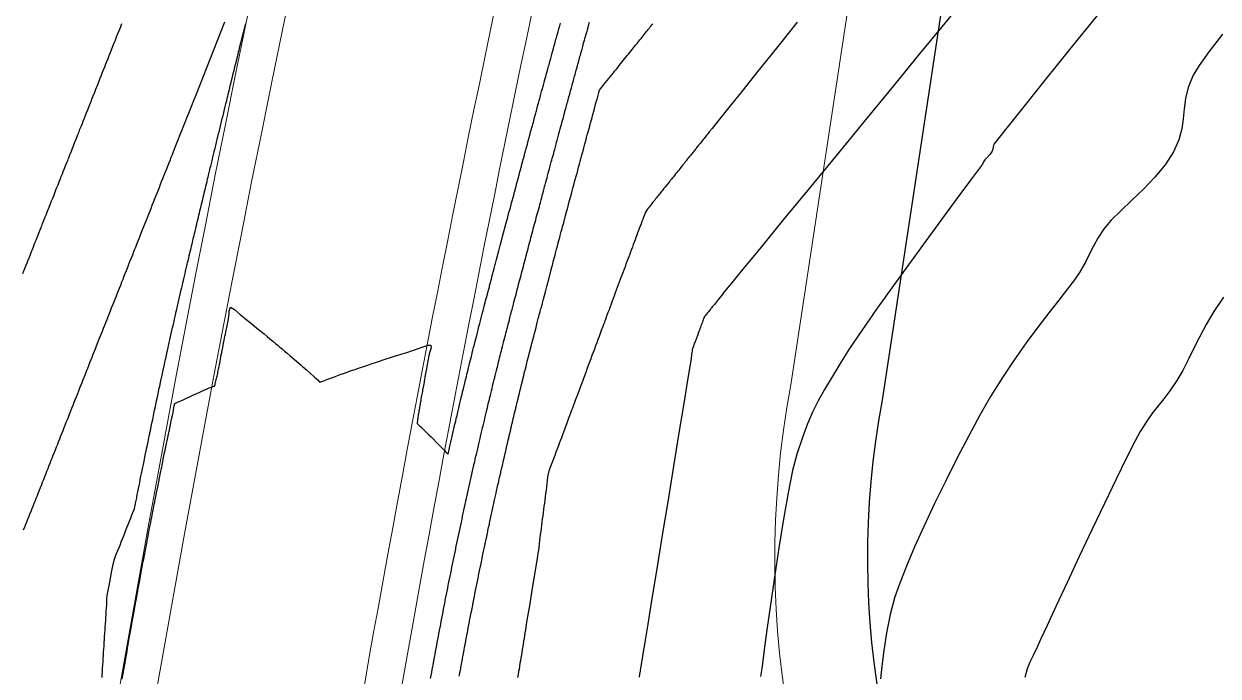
# Model space of a CAD drawing. Header units: millimetres. Extents: x 340454 to 342791, y 6993867 to 6995092.
# Drawn here: x 341823 to 341887.5, y 6994725.1 to 6994760.3 of the extents above; entities that cross this region are included whole.
import ezdxf

# ---------------------------------------------------------------- set-up
doc = ezdxf.new("R2010")
doc.units = ezdxf.units.MM
doc.header["$LTSCALE"] = 10
for name, color, linetype in [('T-HM-CURVA_INTERMEDIARIA', 45, 'Continuous'), ('T-HM-CURVA_MESTRA', 20, 'Continuous'), ('URB-Calçadas', 2, 'Continuous'), ('URB-Quadras', 3, 'Continuous')]:
    doc.layers.add(name, color=color, linetype=linetype)

msp = doc.modelspace()

# ---------------------------------------------------------------- linework, layer by layer
at = {"layer": 'T-HM-CURVA_INTERMEDIARIA', "color": 45, "linetype": 'Continuous', "lineweight": -3, "flags": 128}
for points, elevation in [([(341873.525, 6994761.315), (341872.556, 6994760.136), (341871.336, 6994758.652), (341869.938, 6994756.95), (341868.432, 6994755.118), (341866.891, 6994753.243), (341865.387, 6994751.412), (341863.99, 6994749.713), (341862.773, 6994748.232), (341861.808, 6994747.058), (341861.167, 6994746.277), (341860.92, 6994745.977), (341860.799, 6994745.826), (341860.678, 6994745.675), (341860.494, 6994745.446), (341860.264, 6994745.159), (341860.15, 6994745.017), (341860.116, 6994744.974), (341860.081, 6994744.931), (341860.048, 6994744.89), (341860.016, 6994744.849), (341859.983, 6994744.808), (341859.945, 6994744.762), (341859.909, 6994744.716), (341859.876, 6994744.675), (341859.839, 6994744.629), (341859.807, 6994744.589), (341859.772, 6994744.546), (341859.733, 6994744.496), (341859.709, 6994744.446), (341859.687, 6994744.386), (341859.664, 6994744.325), (341859.641, 6994744.262), (341859.617, 6994744.197), (341859.592, 6994744.131), (341859.566, 6994744.063), (341859.54, 6994743.992), (341859.513, 6994743.92), (341859.485, 6994743.845), (341859.456, 6994743.768), (341859.427, 6994743.688), (341859.396, 6994743.605), (341859.364, 6994743.519), (341859.33, 6994743.429), (341859.312, 6994743.379), (341859.295, 6994743.335), (341859.277, 6994743.287), (341859.259, 6994743.237), (341859.24, 6994743.186), (341859.22, 6994743.134), (341859.2, 6994743.08), (341859.18, 6994743.025), (341859.159, 6994742.968), (341859.137, 6994742.91), (341859.114, 6994742.85), (341859.091, 6994742.788), (341859.07, 6994742.727), (341859.059, 6994742.639), (341859.048, 6994742.552), (341859.037, 6994742.467), (341859.026, 6994742.383), (341859.015, 6994742.299), (341859.004, 6994742.217), (341858.955, 6994741.912), (341858.818, 6994741.074), (341858.611, 6994739.808), (341858.352, 6994738.221), (341858.058, 6994736.419), (341857.746, 6994734.508), (341857.433, 6994732.594), (341857.137, 6994730.783), (341856.876, 6994729.181), (341856.666, 6994727.896), (341856.525, 6994727.032), (341856.47, 6994726.695), (341856.443, 6994726.529), (341856.416, 6994726.363), (341856.389, 6994726.197), (341856.361, 6994726.032), (341856.334, 6994725.866), (341856.307, 6994725.7), (341856.28, 6994725.535), (341856.253, 6994725.369), (341856.226, 6994725.204), (341856.199, 6994725.039)], 699), ([(341822.913, 6994746.816), (341822.973, 6994746.967), (341823.02, 6994747.087), (341823.081, 6994747.239), (341823.141, 6994747.391), (341823.189, 6994747.512), (341823.249, 6994747.664), (341823.322, 6994747.849), (341823.383, 6994748.003), (341823.418, 6994748.091), (341823.452, 6994748.177), (341823.487, 6994748.263), (341823.53, 6994748.372), (341823.588, 6994748.518), (341823.631, 6994748.629), (341823.688, 6994748.772), (341823.758, 6994748.947), (341823.835, 6994749.142), (341823.9, 6994749.306), (341823.928, 6994749.378), (341823.954, 6994749.443), (341823.983, 6994749.515), (341824.048, 6994749.678), (341824.125, 6994749.874), (341824.186, 6994750.029), (341824.235, 6994750.152), (341824.296, 6994750.306), (341824.358, 6994750.461), (341824.407, 6994750.585), (341824.468, 6994750.74), (341824.53, 6994750.896), (341824.579, 6994751.02), (341824.641, 6994751.175), (341824.703, 6994751.331), (341824.752, 6994751.456), (341824.814, 6994751.612), (341824.876, 6994751.768), (341824.925, 6994751.893), (341824.988, 6994752.05), (341825.05, 6994752.207), (341825.099, 6994752.332), (341825.162, 6994752.489), (341825.241, 6994752.689), (341825.307, 6994752.856), (341825.336, 6994752.93), (341825.36, 6994752.99), (341825.389, 6994753.063), (341825.456, 6994753.231), (341825.535, 6994753.431), (341825.598, 6994753.59), (341825.648, 6994753.716), (341825.711, 6994753.874), (341825.774, 6994754.033), (341825.824, 6994754.159), (341825.887, 6994754.318), (341825.95, 6994754.477), (341826, 6994754.604), (341826.063, 6994754.763), (341826.127, 6994754.923), (341826.177, 6994755.05), (341826.24, 6994755.21), (341826.304, 6994755.37), (341826.354, 6994755.498), (341826.418, 6994755.658), (341826.499, 6994755.862), (341826.567, 6994756.033), (341826.596, 6994756.108), (341826.618, 6994756.164), (341826.648, 6994756.238), (341826.716, 6994756.41), (341826.797, 6994756.614), (341826.861, 6994756.775), (341826.912, 6994756.904), (341826.976, 6994757.066), (341827.04, 6994757.227), (341827.091, 6994757.356), (341827.155, 6994757.518), (341827.22, 6994757.681), (341827.271, 6994757.81), (341827.335, 6994757.973), (341827.4, 6994758.135), (341827.451, 6994758.265), (341827.516, 6994758.428), (341827.581, 6994758.591), (341827.632, 6994758.721), (341827.697, 6994758.885), (341827.78, 6994759.093), (341827.849, 6994759.268), (341827.879, 6994759.343), (341827.899, 6994759.395), (341827.929, 6994759.47), (341827.998, 6994759.645), (341828.081, 6994759.854), (341828.146, 6994760.018), (341828.198, 6994760.149), (341828.264, 6994760.314)], 706), ([(341827.19, 6994725.024), (341827.199, 6994725.171), (341827.211, 6994725.356), (341827.223, 6994725.54), (341827.232, 6994725.687), (341827.244, 6994725.871), (341827.256, 6994726.055), (341827.266, 6994726.201), (341827.277, 6994726.385), (341827.289, 6994726.569), (341827.299, 6994726.715), (341827.31, 6994726.898), (341827.322, 6994727.081), (341827.332, 6994727.227), (341827.343, 6994727.41), (341827.355, 6994727.593), (341827.365, 6994727.738), (341827.376, 6994727.921), (341827.388, 6994728.103), (341827.397, 6994728.248), (341827.409, 6994728.43), (341827.421, 6994728.612), (341827.43, 6994728.757), (341827.442, 6994728.939), (341827.45, 6994729.121), (341827.456, 6994729.265), (341827.475, 6994729.446), (341827.52, 6994729.714), (341827.605, 6994730.169), (341827.706, 6994730.685), (341827.799, 6994731.137), (341827.861, 6994731.401), (341827.919, 6994731.572), (341827.976, 6994731.705), (341828.047, 6994731.871), (341828.113, 6994732.038), (341828.166, 6994732.17), (341828.232, 6994732.337), (341828.298, 6994732.504), (341828.351, 6994732.637), (341828.417, 6994732.805), (341828.484, 6994732.973), (341828.537, 6994733.107), (341828.604, 6994733.275), (341828.673, 6994733.45), (341828.729, 6994733.591), (341828.791, 6994733.747), (341828.863, 6994733.929), (341828.924, 6994734.082), (341828.951, 6994734.15), (341828.965, 6994734.224), (341828.981, 6994734.306), (341829.018, 6994734.494), (341829.062, 6994734.718), (341829.097, 6994734.895), (341829.125, 6994735.035), (341829.16, 6994735.212), (341829.196, 6994735.388), (341829.224, 6994735.529), (341829.259, 6994735.706), (341829.295, 6994735.882), (341829.323, 6994736.023), (341829.359, 6994736.199), (341829.395, 6994736.376), (341829.423, 6994736.516), (341829.459, 6994736.693), (341829.505, 6994736.917), (341829.543, 6994737.105), (341829.56, 6994737.186), (341829.571, 6994737.241), (341829.595, 6994737.356), (341829.638, 6994737.565), (341829.661, 6994737.68), (341829.674, 6994737.743), (341829.698, 6994737.855), (341829.74, 6994738.059), (341829.764, 6994738.173), (341829.778, 6994738.244), (341829.802, 6994738.355), (341829.843, 6994738.554), (341829.867, 6994738.666), (341829.883, 6994738.745), (341829.927, 6994738.951), (341829.97, 6994739.159), (341829.989, 6994739.246), (341830.031, 6994739.448), (341830.075, 6994739.652), (341830.095, 6994739.746), (341830.137, 6994739.944), (341830.18, 6994740.144), (341830.191, 6994740.195), (341830.201, 6994740.246), (341830.243, 6994740.441), (341830.285, 6994740.637), (341830.297, 6994740.691), (341830.309, 6994740.746), (341830.35, 6994740.937), (341830.392, 6994741.129), (341830.404, 6994741.187), (341830.417, 6994741.246), (341830.458, 6994741.433), (341830.499, 6994741.621), (341830.512, 6994741.683), (341830.526, 6994741.745), (341830.566, 6994741.928), (341830.607, 6994742.113), (341830.621, 6994742.179), (341830.636, 6994742.245), (341830.675, 6994742.424), (341830.715, 6994742.605), (341830.731, 6994742.675), (341830.746, 6994742.744), (341830.785, 6994742.919), (341830.824, 6994743.097), (341830.841, 6994743.17), (341830.857, 6994743.243), (341830.895, 6994743.415), (341830.934, 6994743.589), (341830.951, 6994743.665), (341830.969, 6994743.742), (341831.006, 6994743.91), (341831.045, 6994744.08), (341831.063, 6994744.16), (341831.081, 6994744.24), (341831.11, 6994744.366), (341831.156, 6994744.571), (341831.201, 6994744.77), (341831.229, 6994744.893), (341831.249, 6994744.978), (341831.268, 6994745.063), (341831.304, 6994745.219), (341831.34, 6994745.377), (341831.36, 6994745.465), (341831.381, 6994745.554), (341831.416, 6994745.706), (341831.452, 6994745.861), (341831.473, 6994745.953), (341831.494, 6994746.045), (341831.529, 6994746.193), (341831.564, 6994746.345), (341831.586, 6994746.44), (341831.608, 6994746.535), (341831.642, 6994746.68), (341831.677, 6994746.828), (341831.7, 6994746.927), (341831.723, 6994747.026), (341831.756, 6994747.167), (341831.79, 6994747.312), (341831.814, 6994747.414), (341831.838, 6994747.516), (341831.871, 6994747.654), (341831.904, 6994747.795), (341831.933, 6994747.918), (341831.954, 6994748.007), (341831.968, 6994748.064), (341831.981, 6994748.117), (341832.002, 6994748.205), (341832.019, 6994748.28), (341832.04, 6994748.365), (341832.055, 6994748.431), (341832.071, 6994748.497), (341832.098, 6994748.611), (341832.134, 6994748.76), (341832.161, 6994748.874), (341832.188, 6994748.987), (341832.218, 6994749.113), (341832.249, 6994749.243), (341832.277, 6994749.36), (341832.305, 6994749.477), (341832.335, 6994749.599), (341832.365, 6994749.725), (341832.394, 6994749.846), (341832.423, 6994749.967), (341832.452, 6994750.087), (341832.48, 6994750.208), (341832.511, 6994750.334), (341832.54, 6994750.457), (341832.568, 6994750.573), (341832.596, 6994750.69), (341832.628, 6994750.82), (341832.658, 6994750.947), (341832.685, 6994751.059), (341832.712, 6994751.172), (341832.745, 6994751.306), (341832.776, 6994751.437), (341832.802, 6994751.545), (341832.828, 6994751.654), (341832.862, 6994751.792), (341832.894, 6994751.926), (341832.92, 6994752.031), (341832.945, 6994752.136), (341832.979, 6994752.278), (341833.013, 6994752.416), (341833.037, 6994752.517), (341833.061, 6994752.618), (341833.097, 6994752.763), (341833.131, 6994752.906), (341833.155, 6994753.002), (341833.178, 6994753.099), (341833.214, 6994753.249), (341833.25, 6994753.395), (341833.272, 6994753.488), (341833.295, 6994753.581), (341833.332, 6994753.734), (341833.369, 6994753.885), (341833.391, 6994753.974), (341833.412, 6994754.062), (341833.45, 6994754.22), (341833.488, 6994754.374), (341833.509, 6994754.459), (341833.529, 6994754.544), (341833.569, 6994754.705), (341833.607, 6994754.864), (341833.627, 6994754.944), (341833.647, 6994755.025), (341833.687, 6994755.19), (341833.727, 6994755.353), (341833.746, 6994755.429), (341833.764, 6994755.506), (341833.806, 6994755.675), (341833.847, 6994755.842), (341833.865, 6994755.915), (341833.882, 6994755.987), (341833.925, 6994756.16), (341833.967, 6994756.332), (341833.984, 6994756.4), (341834, 6994756.467), (341834.044, 6994756.645), (341834.087, 6994756.821), (341834.103, 6994756.884), (341834.118, 6994756.948), (341834.163, 6994757.13), (341834.207, 6994757.31), (341834.222, 6994757.369), (341834.237, 6994757.429), (341834.283, 6994757.615), (341834.328, 6994757.799), (341834.342, 6994757.854), (341834.355, 6994757.909), (341834.402, 6994758.099), (341834.449, 6994758.288), (341834.461, 6994758.339), (341834.474, 6994758.389), (341834.522, 6994758.584), (341834.57, 6994758.777), (341834.593, 6994758.869), (341834.642, 6994759.068), (341834.691, 6994759.266), (341834.712, 6994759.349), (341834.762, 6994759.553), (341834.812, 6994759.755), (341834.831, 6994759.829), (341834.883, 6994760.037), (341834.934, 6994760.243), (341834.95, 6994760.309)], 704), ([(341828.281, 6994724.93), (341828.317, 6994725.138), (341828.331, 6994725.22), (341828.366, 6994725.427), (341828.401, 6994725.634), (341828.416, 6994725.717), (341828.451, 6994725.921), (341828.487, 6994726.129), (341828.496, 6994726.183), (341828.505, 6994726.236), (341828.54, 6994726.433), (341828.573, 6994726.625), (341828.588, 6994726.711), (341828.624, 6994726.916), (341828.66, 6994727.121), (341828.675, 6994727.207), (341828.711, 6994727.412), (341828.747, 6994727.616), (341828.763, 6994727.703), (341828.799, 6994727.907), (341828.836, 6994728.112), (341828.851, 6994728.199), (341828.888, 6994728.403), (341828.925, 6994728.607), (341828.941, 6994728.694), (341828.977, 6994728.898), (341829.014, 6994729.102), (341829.03, 6994729.19), (341829.067, 6994729.393), (341829.105, 6994729.597), (341829.121, 6994729.685), (341829.146, 6994729.824), (341829.196, 6994730.092), (341829.246, 6994730.362), (341829.272, 6994730.503), (341829.287, 6994730.587), (341829.326, 6994730.794), (341829.365, 6994731), (341829.38, 6994731.081), (341829.419, 6994731.29), (341829.458, 6994731.499), (341829.473, 6994731.576), (341829.494, 6994731.687), (341829.532, 6994731.886), (341829.553, 6994731.997), (341829.567, 6994732.07), (341829.588, 6994732.182), (341829.627, 6994732.384), (341829.648, 6994732.495), (341829.661, 6994732.565), (341829.683, 6994732.677), (341829.722, 6994732.881), (341829.744, 6994732.993), (341829.757, 6994733.059), (341829.779, 6994733.172), (341829.819, 6994733.378), (341829.841, 6994733.492), (341829.853, 6994733.553), (341829.875, 6994733.667), (341829.916, 6994733.876), (341829.938, 6994733.99), (341829.949, 6994734.046), (341829.972, 6994734.162), (341830.014, 6994734.373), (341830.036, 6994734.488), (341830.047, 6994734.54), (341830.061, 6994734.613), (341830.095, 6994734.783), (341830.135, 6994734.986), (341830.168, 6994735.154), (341830.198, 6994735.3), (341830.235, 6994735.484), (341830.27, 6994735.662), (341830.299, 6994735.803), (341830.335, 6994735.982), (341830.371, 6994736.16), (341830.4, 6994736.301), (341830.436, 6994736.48), (341830.472, 6994736.658), (341830.501, 6994736.799), (341830.538, 6994736.977), (341830.574, 6994737.156), (341830.603, 6994737.297), (341830.64, 6994737.475), (341830.677, 6994737.653), (341830.706, 6994737.795), (341830.743, 6994737.973), (341830.78, 6994738.151), (341830.81, 6994738.293), (341830.847, 6994738.471), (341830.884, 6994738.649), (341830.914, 6994738.79), (341830.952, 6994738.969), (341830.993, 6994739.163), (341831.026, 6994739.32), (341831.057, 6994739.466), (341831.093, 6994739.675), (341831.129, 6994739.801), (341831.229, 6994739.859), (341831.312, 6994739.89), (341831.379, 6994739.922), (341831.445, 6994739.952), (341831.531, 6994739.992), (341831.684, 6994740.063), (341831.956, 6994740.189), (341832.17, 6994740.287), (341832.317, 6994740.352), (341832.465, 6994740.417), (341832.654, 6994740.501), (341832.876, 6994740.598), (341832.986, 6994740.647), (341833.052, 6994740.675), (341833.135, 6994740.71), (341833.215, 6994740.744), (341833.267, 6994740.741), (341833.298, 6994740.826), (341833.31, 6994740.876), (341833.327, 6994740.941), (341833.342, 6994741.006), (341833.361, 6994741.088), (341833.379, 6994741.167), (341833.392, 6994741.229), (341833.404, 6994741.283), (341833.42, 6994741.36), (341833.437, 6994741.438), (341833.45, 6994741.5), (341833.466, 6994741.579), (341833.477, 6994741.634), (341833.488, 6994741.686), (341833.498, 6994741.736), (341833.513, 6994741.815), (341833.53, 6994741.898), (341833.547, 6994741.986), (341833.564, 6994742.072), (341833.589, 6994742.201), (341833.634, 6994742.433), (341833.659, 6994742.565), (341833.67, 6994742.617), (341833.68, 6994742.669), (341833.711, 6994742.828), (341833.756, 6994743.058), (341833.787, 6994743.217), (341833.811, 6994743.34), (341833.831, 6994743.446), (341833.852, 6994743.551), (341833.873, 6994743.657), (341833.894, 6994743.764), (341833.924, 6994743.917), (341833.949, 6994744.044), (341833.963, 6994744.115), (341833.977, 6994744.186), (341834.013, 6994744.369), (341834.046, 6994744.537), (341834.06, 6994744.607), (341834.066, 6994744.798), (341834.139, 6994745.008), (341834.352, 6994744.885), (341834.66, 6994744.618), (341834.831, 6994744.46), (341834.892, 6994744.413), (341834.952, 6994744.365), (341835.027, 6994744.305), (341835.119, 6994744.231), (341835.279, 6994744.102), (341835.554, 6994743.88), (341835.779, 6994743.698), (341835.941, 6994743.565), (341836.103, 6994743.431), (341836.258, 6994743.304), (341836.423, 6994743.167), (341836.581, 6994743.036), (341836.701, 6994742.936), (341836.795, 6994742.856), (341836.914, 6994742.755), (341837.052, 6994742.639), (341837.19, 6994742.524), (341837.359, 6994742.38), (341837.591, 6994742.182), (341837.823, 6994741.981), (341837.953, 6994741.868), (341838.042, 6994741.791), (341838.113, 6994741.729), (341838.17, 6994741.679), (341838.227, 6994741.628), (341838.39, 6994741.484), (341838.675, 6994741.232), (341838.843, 6994741.083), (341838.91, 6994741.015), (341838.974, 6994740.965), (341839.054, 6994740.99), (341839.117, 6994741.02), (341839.168, 6994741.039), (341839.333, 6994741.1), (341839.693, 6994741.234), (341840.052, 6994741.365), (341840.333, 6994741.466), (341840.565, 6994741.547), (341840.718, 6994741.601), (341840.855, 6994741.649), (341840.991, 6994741.697), (341841.159, 6994741.754), (341841.377, 6994741.827), (341841.545, 6994741.885), (341841.728, 6994741.948), (341841.954, 6994742.023), (341842.181, 6994742.098), (341842.368, 6994742.158), (341842.542, 6994742.214), (341842.764, 6994742.287), (341842.942, 6994742.345), (341843.088, 6994742.391), (341843.234, 6994742.436), (341843.402, 6994742.489), (341843.652, 6994742.567), (341843.954, 6994742.66), (341844.233, 6994742.758), (341844.539, 6994742.873), (341844.801, 6994742.955), (341844.946, 6994742.957), (341844.961, 6994742.806), (341844.902, 6994742.599), (341844.861, 6994742.488), (341844.852, 6994742.439), (341844.843, 6994742.39), (341844.81, 6994742.209), (341844.772, 6994741.999), (341844.754, 6994741.9), (341844.736, 6994741.8), (341844.714, 6994741.678), (341844.683, 6994741.509), (341844.652, 6994741.338), (341844.63, 6994741.215), (341844.611, 6994741.108), (341844.595, 6994741.019), (341844.582, 6994740.948), (341844.569, 6994740.877), (341844.536, 6994740.696), (341844.506, 6994740.529), (341844.493, 6994740.454), (341844.455, 6994740.247), (341844.418, 6994740.04), (341844.403, 6994739.955), (341844.391, 6994739.889), (341844.378, 6994739.818), (341844.368, 6994739.762), (341844.358, 6994739.706), (341844.345, 6994739.624), (341844.332, 6994739.549), (341844.318, 6994739.471), (341844.308, 6994739.408), (341844.298, 6994739.344), (341844.283, 6994739.254), (341844.275, 6994739.2), (341844.265, 6994739.139), (341844.254, 6994739.066), (341844.245, 6994739.002), (341844.237, 6994738.945), (341844.227, 6994738.864), (341844.219, 6994738.793), (341844.214, 6994738.722), (341844.253, 6994738.69), (341844.325, 6994738.625), (341844.446, 6994738.516), (341844.558, 6994738.406), (341844.716, 6994738.249), (341844.85, 6994738.117), (341844.965, 6994738.005), (341845.078, 6994737.892), (341845.243, 6994737.725), (341845.453, 6994737.512), (341845.57, 6994737.393), (341845.629, 6994737.333), (341845.687, 6994737.274), (341845.786, 6994737.162), (341845.878, 6994737.073), (341845.9, 6994737.141), (341845.915, 6994737.232), (341845.936, 6994737.325), (341845.977, 6994737.503), (341846.026, 6994737.716), (341846.066, 6994737.89), (341846.098, 6994738.027), (341846.139, 6994738.201), (341846.179, 6994738.374), (341846.211, 6994738.512), (341846.252, 6994738.685), (341846.293, 6994738.858), (341846.325, 6994738.996), (341846.366, 6994739.169), (341846.407, 6994739.343), (341846.44, 6994739.48), (341846.481, 6994739.653), (341846.523, 6994739.828), (341846.557, 6994739.968), (341846.598, 6994740.137), (341846.638, 6994740.303), (341846.67, 6994740.434), (341846.71, 6994740.6), (341846.751, 6994740.769), (341846.785, 6994740.907), (341846.827, 6994741.08), (341846.869, 6994741.252), (341846.903, 6994741.388), (341846.945, 6994741.56), (341846.988, 6994741.732), (341847.022, 6994741.868), (341847.064, 6994742.04), (341847.107, 6994742.211), (341847.141, 6994742.348), (341847.184, 6994742.519), (341847.227, 6994742.691), (341847.262, 6994742.827), (341847.305, 6994742.998), (341847.349, 6994743.17), (341847.383, 6994743.306), (341847.427, 6994743.477), (341847.471, 6994743.648), (341847.506, 6994743.784), (341847.55, 6994743.956), (341847.594, 6994744.127), (341847.629, 6994744.263), (341847.673, 6994744.434), (341847.73, 6994744.652), (341847.777, 6994744.834), (341847.798, 6994744.912), (341847.811, 6994744.963), (341847.83, 6994745.036), (341847.856, 6994745.136), (341847.886, 6994745.25), (341847.929, 6994745.412), (341847.972, 6994745.576), (341848.023, 6994745.771), (341848.049, 6994745.868), (341848.064, 6994745.926), (341848.093, 6994746.036), (341848.145, 6994746.235), (341848.174, 6994746.345), (341848.191, 6994746.407), (341848.219, 6994746.516), (341848.272, 6994746.714), (341848.3, 6994746.823), (341848.318, 6994746.889), (341848.372, 6994747.094), (341848.427, 6994747.301), (341848.445, 6994747.37), (341848.499, 6994747.574), (341848.553, 6994747.778), (341848.572, 6994747.851), (341848.626, 6994748.053), (341848.68, 6994748.256), (341848.7, 6994748.332), (341848.753, 6994748.533), (341848.806, 6994748.733), (341848.828, 6994748.813), (341848.88, 6994749.012), (341848.933, 6994749.211), (341848.956, 6994749.294), (341849.008, 6994749.491), (341849.061, 6994749.688), (341849.084, 6994749.775), (341849.136, 6994749.97), (341849.188, 6994750.166), (341849.212, 6994750.256), (341849.264, 6994750.449), (341849.316, 6994750.643), (341849.341, 6994750.737), (341849.392, 6994750.928), (341849.443, 6994751.12), (341849.456, 6994751.169), (341849.469, 6994751.218), (341849.52, 6994751.407), (341849.571, 6994751.597), (341849.585, 6994751.648), (341849.598, 6994751.698), (341849.649, 6994751.886), (341849.7, 6994752.075), (341849.714, 6994752.127), (341849.728, 6994752.179), (341849.778, 6994752.365), (341849.828, 6994752.552), (341849.842, 6994752.606), (341849.857, 6994752.659), (341849.907, 6994752.844), (341849.957, 6994753.029), (341849.971, 6994753.084), (341849.986, 6994753.14), (341850.036, 6994753.323), (341850.085, 6994753.506), (341850.101, 6994753.563), (341850.116, 6994753.62), (341850.165, 6994753.801), (341850.214, 6994753.983), (341850.23, 6994754.042), (341850.246, 6994754.1), (341850.295, 6994754.28), (341850.343, 6994754.46), (341850.36, 6994754.52), (341850.376, 6994754.581), (341850.424, 6994754.758), (341850.473, 6994754.937), (341850.49, 6994754.999), (341850.507, 6994755.061), (341850.554, 6994755.237), (341850.602, 6994755.414), (341850.62, 6994755.477), (341850.637, 6994755.541), (341850.655, 6994755.605), (341850.672, 6994755.67), (341850.72, 6994755.845), (341850.768, 6994756.021), (341850.786, 6994756.088), (341850.804, 6994756.155), (341850.851, 6994756.327), (341850.899, 6994756.501), (341850.918, 6994756.57), (341850.936, 6994756.639), (341850.983, 6994756.809), (341851.03, 6994756.981), (341851.049, 6994757.052), (341851.069, 6994757.124), (341851.115, 6994757.292), (341851.161, 6994757.461), (341851.181, 6994757.535), (341851.202, 6994757.609), (341851.247, 6994757.774), (341851.293, 6994757.941), (341851.314, 6994758.017), (341851.334, 6994758.093), (341851.379, 6994758.256), (341851.424, 6994758.42), (341851.446, 6994758.499), (341851.468, 6994758.578), (341851.512, 6994758.738), (341851.556, 6994758.9), (341851.579, 6994758.981), (341851.601, 6994759.062), (341851.644, 6994759.22), (341851.688, 6994759.379), (341851.711, 6994759.463), (341851.734, 6994759.547), (341851.777, 6994759.702), (341851.821, 6994759.859), (341851.844, 6994759.945), (341851.868, 6994760.032), (341851.91, 6994760.184), (341851.953, 6994760.338)], 703), ([(341844.939, 6994724.962), (341844.968, 6994725.126), (341844.983, 6994725.206), (341844.997, 6994725.286), (341845.027, 6994725.45), (341845.057, 6994725.615), (341845.071, 6994725.694), (341845.086, 6994725.774), (341845.116, 6994725.938), (341845.146, 6994726.103), (341845.161, 6994726.183), (341845.176, 6994726.262), (341845.206, 6994726.426), (341845.237, 6994726.59), (341845.252, 6994726.67), (341845.267, 6994726.751), (341845.297, 6994726.914), (341845.328, 6994727.078), (341845.343, 6994727.158), (341845.358, 6994727.238), (341845.389, 6994727.402), (341845.42, 6994727.565), (341845.436, 6994727.646), (341845.451, 6994727.726), (341845.482, 6994727.889), (341845.514, 6994728.052), (341845.529, 6994728.133), (341845.545, 6994728.214), (341845.576, 6994728.376), (341845.608, 6994728.539), (341845.623, 6994728.62), (341845.639, 6994728.701), (341845.671, 6994728.863), (341845.703, 6994729.026), (341845.719, 6994729.107), (341845.734, 6994729.188), (341845.767, 6994729.35), (341845.799, 6994729.513), (341845.815, 6994729.594), (341845.831, 6994729.675), (341845.863, 6994729.837), (341845.896, 6994729.999), (341845.912, 6994730.081), (341845.928, 6994730.162), (341845.961, 6994730.324), (341845.994, 6994730.485), (341846.01, 6994730.567), (341846.027, 6994730.649), (341846.059, 6994730.81), (341846.092, 6994730.971), (341846.109, 6994731.053), (341846.126, 6994731.135), (341846.159, 6994731.296), (341846.192, 6994731.457), (341846.209, 6994731.539), (341846.226, 6994731.621), (341846.259, 6994731.782), (341846.293, 6994731.943), (341846.31, 6994732.025), (341846.327, 6994732.108), (341846.361, 6994732.268), (341846.394, 6994732.428), (341846.412, 6994732.511), (341846.429, 6994732.594), (341846.463, 6994732.753), (341846.497, 6994732.913), (341846.514, 6994732.996), (341846.532, 6994733.079), (341846.566, 6994733.239), (341846.6, 6994733.398), (341846.618, 6994733.481), (341846.636, 6994733.565), (341846.67, 6994733.724), (341846.705, 6994733.883), (341846.723, 6994733.966), (341846.741, 6994734.05), (341846.775, 6994734.209), (341846.81, 6994734.367), (341846.828, 6994734.451), (341846.847, 6994734.535), (341846.881, 6994734.693), (341846.916, 6994734.851), (341846.935, 6994734.936), (341846.953, 6994735.02), (341846.972, 6994735.105), (341846.991, 6994735.19), (341847.026, 6994735.347), (341847.061, 6994735.505), (341847.08, 6994735.591), (341847.099, 6994735.677), (341847.134, 6994735.833), (341847.169, 6994735.99), (341847.189, 6994736.077), (341847.209, 6994736.165), (341847.244, 6994736.319), (341847.279, 6994736.474), (341847.299, 6994736.563), (341847.32, 6994736.652), (341847.354, 6994736.805), (341847.389, 6994736.959), (341847.41, 6994737.049), (341847.431, 6994737.139), (341847.466, 6994737.29), (341847.501, 6994737.443), (341847.522, 6994737.534), (341847.543, 6994737.626), (341847.578, 6994737.776), (341847.613, 6994737.927), (341847.635, 6994738.019), (341847.657, 6994738.112), (341847.691, 6994738.261), (341847.727, 6994738.41), (341847.749, 6994738.505), (341847.771, 6994738.599), (341847.806, 6994738.746), (341847.841, 6994738.894), (341847.864, 6994738.99), (341847.886, 6994739.085), (341847.921, 6994739.231), (341847.956, 6994739.377), (341847.979, 6994739.474), (341848.003, 6994739.571), (341848.032, 6994739.693), (341848.072, 6994739.86), (341848.112, 6994740.024), (341848.141, 6994740.145), (341848.165, 6994740.244), (341848.189, 6994740.343), (341848.223, 6994740.483), (341848.258, 6994740.625), (341848.282, 6994740.725), (341848.307, 6994740.826), (341848.341, 6994740.965), (341848.376, 6994741.105), (341848.401, 6994741.206), (341848.426, 6994741.308), (341848.46, 6994741.445), (341848.494, 6994741.584), (341848.52, 6994741.687), (341848.546, 6994741.791), (341848.579, 6994741.926), (341848.614, 6994742.063), (341848.64, 6994742.168), (341848.666, 6994742.273), (341848.7, 6994742.407), (341848.734, 6994742.542), (341848.761, 6994742.648), (341848.788, 6994742.755), (341848.822, 6994742.887), (341848.856, 6994743.02), (341848.883, 6994743.128), (341848.911, 6994743.236), (341848.944, 6994743.367), (341848.978, 6994743.499), (341849.006, 6994743.608), (341849.034, 6994743.718), (341849.067, 6994743.847), (341849.101, 6994743.977), (341849.13, 6994744.088), (341849.159, 6994744.199), (341849.192, 6994744.326), (341849.225, 6994744.455), (341849.26, 6994744.588), (341849.284, 6994744.68), (341849.298, 6994744.733), (341849.311, 6994744.783), (341849.335, 6994744.875), (341849.353, 6994744.944), (341849.374, 6994745.025), (341849.392, 6994745.093), (341849.41, 6994745.161), (341849.438, 6994745.268), (341849.476, 6994745.41), (341849.506, 6994745.526), (341849.537, 6994745.642), (341849.569, 6994745.764), (341849.602, 6994745.888), (341849.633, 6994746.005), (341849.663, 6994746.123), (341849.695, 6994746.243), (341849.727, 6994746.365), (341849.759, 6994746.484), (341849.79, 6994746.604), (341849.822, 6994746.723), (341849.854, 6994746.843), (341849.886, 6994746.964), (341849.917, 6994747.084), (341849.949, 6994747.202), (341849.98, 6994747.32), (341850.013, 6994747.443), (341850.045, 6994747.565), (341850.076, 6994747.681), (341850.107, 6994747.798), (341850.14, 6994747.922), (341850.172, 6994748.045), (341850.203, 6994748.16), (341850.233, 6994748.275), (341850.267, 6994748.401), (341850.3, 6994748.526), (341850.33, 6994748.639), (341850.36, 6994748.753), (341850.394, 6994748.88), (341850.428, 6994749.006), (341850.457, 6994749.118), (341850.487, 6994749.23), (341850.522, 6994749.359), (341850.556, 6994749.486), (341850.585, 6994749.597), (341850.615, 6994749.707), (341850.649, 6994749.838), (341850.684, 6994749.967), (341850.713, 6994750.076), (341850.742, 6994750.185), (341850.777, 6994750.316), (341850.812, 6994750.447), (341850.841, 6994750.554), (341850.87, 6994750.662), (341850.906, 6994750.795), (341850.941, 6994750.927), (341850.969, 6994751.033), (341850.998, 6994751.139), (341851.034, 6994751.274), (341851.07, 6994751.407), (341851.098, 6994751.512), (341851.126, 6994751.616), (341851.163, 6994751.752), (341851.199, 6994751.887), (341851.227, 6994751.99), (341851.254, 6994752.093), (341851.291, 6994752.231), (341851.328, 6994752.367), (341851.355, 6994752.469), (341851.383, 6994752.57), (341851.42, 6994752.709), (341851.458, 6994752.847), (341851.485, 6994752.947), (341851.512, 6994753.047), (341851.55, 6994753.187), (341851.587, 6994753.326), (341851.614, 6994753.425), (341851.641, 6994753.524), (341851.679, 6994753.666), (341851.717, 6994753.806), (341851.743, 6994753.904), (341851.77, 6994754.001), (341851.808, 6994754.144), (341851.847, 6994754.286), (341851.873, 6994754.382), (341851.899, 6994754.478), (341851.938, 6994754.622), (341851.977, 6994754.765), (341852.003, 6994754.86), (341852.029, 6994754.955), (341852.061, 6994755.075), (341852.108, 6994755.245), (341852.155, 6994755.418), (341852.188, 6994755.539), (341852.213, 6994755.632), (341852.238, 6994755.724), (341852.279, 6994755.876), (341852.32, 6994756.025), (341852.344, 6994756.114), (341852.369, 6994756.204), (341852.411, 6994756.358), (341852.453, 6994756.51), (341852.476, 6994756.596), (341852.5, 6994756.683), (341852.543, 6994756.84), (341852.585, 6994756.995), (341852.608, 6994757.079), (341852.631, 6994757.162), (341852.675, 6994757.322), (341852.718, 6994757.48), (341852.74, 6994757.561), (341852.762, 6994757.641), (341852.807, 6994757.804), (341852.851, 6994757.965), (341852.873, 6994758.043), (341852.894, 6994758.12), (341852.94, 6994758.286), (341852.985, 6994758.45), (341853.005, 6994758.525), (341853.026, 6994758.599), (341853.072, 6994758.768), (341853.118, 6994758.936), (341853.138, 6994759.007), (341853.158, 6994759.078), (341853.205, 6994759.251), (341853.252, 6994759.421), (341853.271, 6994759.489), (341853.29, 6994759.557), (341853.338, 6994759.733), (341853.386, 6994759.906), (341853.404, 6994759.971), (341853.422, 6994760.036), (341853.472, 6994760.215), (341853.521, 6994760.391)], 702), ([(341846.487, 6994725.094), (341846.499, 6994725.16), (341846.531, 6994725.337), (341846.563, 6994725.515), (341846.576, 6994725.581), (341846.588, 6994725.648), (341846.62, 6994725.825), (341846.653, 6994726.003), (341846.665, 6994726.069), (341846.678, 6994726.135), (341846.711, 6994726.313), (341846.744, 6994726.49), (341846.756, 6994726.557), (341846.769, 6994726.623), (341846.802, 6994726.8), (341846.835, 6994726.978), (341846.848, 6994727.044), (341846.861, 6994727.11), (341846.894, 6994727.287), (341846.928, 6994727.465), (341846.941, 6994727.531), (341846.953, 6994727.597), (341846.987, 6994727.774), (341847.021, 6994727.952), (341847.034, 6994728.018), (341847.047, 6994728.084), (341847.081, 6994728.261), (341847.116, 6994728.438), (341847.129, 6994728.505), (341847.142, 6994728.571), (341847.177, 6994728.748), (341847.211, 6994728.925), (341847.224, 6994728.991), (341847.238, 6994729.058), (341847.272, 6994729.235), (341847.308, 6994729.411), (341847.321, 6994729.478), (341847.334, 6994729.545), (341847.369, 6994729.721), (341847.405, 6994729.898), (341847.418, 6994729.964), (341847.432, 6994730.031), (341847.467, 6994730.207), (341847.503, 6994730.384), (341847.517, 6994730.451), (341847.53, 6994730.518), (341847.566, 6994730.694), (341847.602, 6994730.869), (341847.616, 6994730.937), (341847.63, 6994731.004), (341847.666, 6994731.18), (341847.702, 6994731.355), (341847.716, 6994731.423), (341847.73, 6994731.49), (341847.767, 6994731.665), (341847.803, 6994731.841), (341847.817, 6994731.909), (341847.832, 6994731.976), (341847.868, 6994732.151), (341847.905, 6994732.326), (341847.919, 6994732.394), (341847.934, 6994732.462), (341847.971, 6994732.637), (341848.008, 6994732.811), (341848.022, 6994732.879), (341848.037, 6994732.948), (341848.074, 6994733.122), (341848.112, 6994733.296), (341848.126, 6994733.365), (341848.141, 6994733.433), (341848.179, 6994733.607), (341848.216, 6994733.781), (341848.231, 6994733.85), (341848.246, 6994733.918), (341848.284, 6994734.092), (341848.322, 6994734.265), (341848.337, 6994734.334), (341848.352, 6994734.403), (341848.38, 6994734.529), (341848.429, 6994734.75), (341848.478, 6994734.972), (341848.506, 6994735.097), (341848.521, 6994735.166), (341848.536, 6994735.234), (341848.576, 6994735.41), (341848.615, 6994735.585), (341848.63, 6994735.651), (341848.645, 6994735.718), (341848.685, 6994735.895), (341848.725, 6994736.072), (341848.739, 6994736.137), (341848.754, 6994736.202), (341848.795, 6994736.381), (341848.835, 6994736.558), (341848.85, 6994736.622), (341848.864, 6994736.686), (341848.906, 6994736.866), (341848.947, 6994737.045), (341848.961, 6994737.107), (341848.976, 6994737.169), (341849.018, 6994737.351), (341849.06, 6994737.532), (341849.074, 6994737.592), (341849.088, 6994737.652), (341849.131, 6994737.835), (341849.174, 6994738.018), (341849.187, 6994738.077), (341849.201, 6994738.135), (341849.245, 6994738.32), (341849.288, 6994738.504), (341849.302, 6994738.561), (341849.315, 6994738.618), (341849.36, 6994738.804), (341849.404, 6994738.99), (341849.417, 6994739.045), (341849.43, 6994739.101), (341849.475, 6994739.288), (341849.52, 6994739.475), (341849.533, 6994739.53), (341849.546, 6994739.584), (341849.559, 6994739.637), (341849.572, 6994739.691), (341849.618, 6994739.879), (341849.663, 6994740.066), (341849.676, 6994740.118), (341849.688, 6994740.17), (341849.735, 6994740.359), (341849.781, 6994740.548), (341849.793, 6994740.598), (341849.806, 6994740.649), (341849.853, 6994740.84), (341849.9, 6994741.03), (341849.912, 6994741.079), (341849.924, 6994741.128), (341849.972, 6994741.32), (341850.019, 6994741.512), (341850.043, 6994741.606), (341850.092, 6994741.8), (341850.14, 6994741.993), (341850.163, 6994742.085), (341850.212, 6994742.28), (341850.262, 6994742.474), (341850.284, 6994742.563), (341850.334, 6994742.76), (341850.384, 6994742.955), (341850.406, 6994743.041), (341850.457, 6994743.239), (341850.508, 6994743.436), (341850.529, 6994743.52), (341850.581, 6994743.719), (341850.632, 6994743.917), (341850.653, 6994743.997), (341850.701, 6994744.181), (341850.757, 6994744.398), (341850.783, 6994744.495), (341850.808, 6994744.592), (341850.85, 6994744.751), (341850.883, 6994744.878), (341850.903, 6994744.953), (341850.956, 6994745.156), (341851.01, 6994745.358), (341851.029, 6994745.43), (341851.083, 6994745.634), (341851.136, 6994745.838), (341851.155, 6994745.908), (341851.209, 6994746.113), (341851.263, 6994746.318), (341851.281, 6994746.385), (341851.335, 6994746.592), (341851.39, 6994746.798), (341851.407, 6994746.863), (341851.436, 6994746.972), (341851.488, 6994747.169), (341851.517, 6994747.278), (341851.533, 6994747.34), (341851.563, 6994747.45), (341851.615, 6994747.649), (341851.644, 6994747.758), (341851.66, 6994747.817), (341851.689, 6994747.928), (341851.743, 6994748.128), (341851.772, 6994748.238), (341851.787, 6994748.295), (341851.817, 6994748.405), (341851.87, 6994748.607), (341851.9, 6994748.718), (341851.914, 6994748.772), (341851.944, 6994748.883), (341851.998, 6994749.086), (341852.028, 6994749.198), (341852.041, 6994749.249), (341852.071, 6994749.361), (341852.126, 6994749.566), (341852.156, 6994749.677), (341852.169, 6994749.726), (341852.188, 6994749.797), (341852.232, 6994749.961), (341852.284, 6994750.157), (341852.327, 6994750.319), (341852.365, 6994750.46), (341852.413, 6994750.636), (341852.459, 6994750.808), (341852.495, 6994750.944), (341852.541, 6994751.116), (341852.587, 6994751.287), (341852.624, 6994751.423), (341852.67, 6994751.595), (341852.716, 6994751.767), (341852.753, 6994751.903), (341852.799, 6994752.074), (341852.846, 6994752.246), (341852.882, 6994752.382), (341852.929, 6994752.554), (341852.975, 6994752.725), (341853.012, 6994752.861), (341853.058, 6994753.033), (341853.104, 6994753.204), (341853.141, 6994753.34), (341853.188, 6994753.512), (341853.234, 6994753.683), (341853.271, 6994753.819), (341853.318, 6994753.991), (341853.364, 6994754.162), (341853.401, 6994754.298), (341853.448, 6994754.47), (341853.495, 6994754.643), (341853.532, 6994754.781), (341853.578, 6994754.949), (341853.623, 6994755.113), (341853.658, 6994755.244), (341853.703, 6994755.409), (341853.749, 6994755.578), (341853.788, 6994755.718), (341853.836, 6994755.894), (341853.888, 6994756.083), (341853.929, 6994756.237), (341853.969, 6994756.38), (341854.027, 6994756.598), (341854.06, 6994756.713), (341854.119, 6994756.787), (341854.189, 6994756.873), (341854.302, 6994757.015), (341854.392, 6994757.128), (341854.479, 6994757.236), (341854.566, 6994757.344), (341854.649, 6994757.448), (341854.733, 6994757.552), (341854.814, 6994757.653), (341854.894, 6994757.754), (341854.972, 6994757.851), (341855.05, 6994757.948), (341855.126, 6994758.042), (341855.201, 6994758.136), (341855.274, 6994758.227), (341855.347, 6994758.318), (341855.418, 6994758.406), (341855.488, 6994758.494), (341855.556, 6994758.579), (341855.625, 6994758.664), (341855.691, 6994758.747), (341855.757, 6994758.829), (341855.821, 6994758.91), (341855.885, 6994758.989), (341855.948, 6994759.067), (341856.01, 6994759.145), (341856.071, 6994759.22), (341856.131, 6994759.296), (341856.19, 6994759.369), (341856.248, 6994759.442), (341856.306, 6994759.513), (341856.362, 6994759.584), (341856.418, 6994759.654), (341856.473, 6994759.723), (341856.528, 6994759.79), (341856.581, 6994759.857), (341856.634, 6994759.923), (341856.686, 6994759.988), (341856.738, 6994760.052), (341856.788, 6994760.116), (341856.838, 6994760.178), (341856.888, 6994760.24), (341856.937, 6994760.301)], 701), ([(341880.936, 6994760.754), (341879.452, 6994758.907), (341878.124, 6994757.256), (341877.004, 6994755.86), (341876.138, 6994754.78), (341875.576, 6994754.075), (341875.366, 6994753.804), (341875.32, 6994753.657), (341875.307, 6994753.528), (341875.257, 6994753.383), (341875.133, 6994753.219), (341874.983, 6994753.071), (341874.878, 6994752.963), (341874.808, 6994752.844), (341874.742, 6994752.722), (341874.58, 6994752.502), (341874.158, 6994751.933), (341873.527, 6994751.081), (341872.738, 6994750.012), (341871.843, 6994748.794), (341870.893, 6994747.493), (341869.938, 6994746.174), (341869.032, 6994744.905), (341868.223, 6994743.753), (341867.565, 6994742.783), (341867.108, 6994742.062), (341866.622, 6994741.244), (341866.218, 6994740.558), (341865.875, 6994739.945), (341865.574, 6994739.347), (341865.295, 6994738.708), (341865.017, 6994737.97), (341864.721, 6994737.074), (341864.492, 6994736.188), (341864.246, 6994734.986), (341863.994, 6994733.563), (341863.744, 6994732.017), (341863.507, 6994730.442), (341863.291, 6994728.935), (341863.106, 6994727.591), (341862.962, 6994726.507), (341862.867, 6994725.78), (341862.831, 6994725.503), (341862.814, 6994725.397), (341862.796, 6994725.291), (341862.779, 6994725.184), (341862.762, 6994725.078)], 698), ([(341887.708, 6994759.732), (341886.982, 6994758.789), (341886.445, 6994758.045), (341886.131, 6994757.533), (341885.856, 6994756.864), (341885.709, 6994756.266), (341885.637, 6994755.712), (341885.588, 6994755.175), (341885.51, 6994754.625), (341885.351, 6994754.037), (341885.059, 6994753.383), (341884.613, 6994752.693), (341884.057, 6994752.022), (341883.44, 6994751.38), (341882.81, 6994750.774), (341882.215, 6994750.212), (341881.702, 6994749.702), (341881.321, 6994749.252), (341880.975, 6994748.73), (341880.736, 6994748.291), (341880.536, 6994747.876), (341880.309, 6994747.427), (341879.99, 6994746.884), (341879.716, 6994746.49), (341879.337, 6994745.99), (341878.87, 6994745.392), (341878.333, 6994744.703), (341877.741, 6994743.932), (341877.114, 6994743.087), (341876.468, 6994742.174), (341875.82, 6994741.202), (341875.188, 6994740.178), (341874.61, 6994739.171), (341874.002, 6994738.056), (341873.381, 6994736.868), (341872.761, 6994735.64), (341872.161, 6994734.408), (341871.596, 6994733.206), (341871.083, 6994732.067), (341870.639, 6994731.027), (341870.279, 6994730.119), (341870.02, 6994729.378), (341869.762, 6994728.42), (341869.561, 6994727.434), (341869.411, 6994726.484), (341869.306, 6994725.633), (341869.239, 6994724.944)], 697), ([(341887.763, 6994745.541), (341887.247, 6994744.777), (341886.822, 6994744.064), (341886.465, 6994743.395), (341886.151, 6994742.765), (341885.858, 6994742.167), (341885.561, 6994741.596), (341885.238, 6994741.045), (341884.865, 6994740.492), (341884.538, 6994740.056), (341884.236, 6994739.679), (341883.938, 6994739.299), (341883.622, 6994738.858), (341883.268, 6994738.295), (341882.974, 6994737.75), (341882.53, 6994736.869), (341881.973, 6994735.73), (341881.338, 6994734.411), (341880.661, 6994732.99), (341879.977, 6994731.544), (341879.321, 6994730.15), (341878.731, 6994728.888), (341878.24, 6994727.833), (341877.885, 6994727.065), (341877.701, 6994726.661), (341877.486, 6994726.207), (341877.309, 6994725.853), (341877.164, 6994725.491), (341877.042, 6994725.016)], 696)]:
    msp.add_lwpolyline(points, dxfattribs=dict(at, elevation=elevation))
at = {"layer": 'T-HM-CURVA_MESTRA', "color": 20, "linetype": 'Continuous', "lineweight": -3, "flags": 128}
for points, elevation in [([(341822.955, 6994732.986), (341823.022, 6994733.144), (341823.082, 6994733.295), (341823.13, 6994733.416), (341823.19, 6994733.568), (341823.251, 6994733.72), (341823.299, 6994733.841), (341823.359, 6994733.993), (341823.42, 6994734.146), (341823.468, 6994734.268), (341823.529, 6994734.421), (341823.589, 6994734.574), (341823.638, 6994734.697), (341823.699, 6994734.85), (341823.76, 6994735.004), (341823.809, 6994735.127), (341823.87, 6994735.282), (341823.931, 6994735.436), (341823.98, 6994735.559), (341824.041, 6994735.714), (341824.103, 6994735.87), (341824.152, 6994735.993), (341824.214, 6994736.149), (341824.275, 6994736.305), (341824.325, 6994736.429), (341824.387, 6994736.585), (341824.449, 6994736.742), (341824.498, 6994736.866), (341824.56, 6994737.023), (341824.623, 6994737.18), (341824.672, 6994737.306), (341824.735, 6994737.463), (341824.797, 6994737.621), (341824.847, 6994737.746), (341824.91, 6994737.905), (341824.972, 6994738.063), (341825.022, 6994738.189), (341825.085, 6994738.348), (341825.148, 6994738.507), (341825.198, 6994738.633), (341825.262, 6994738.793), (341825.325, 6994738.952), (341825.375, 6994739.079), (341825.439, 6994739.239), (341825.506, 6994739.408), (341825.563, 6994739.552), (341825.63, 6994739.722), (341825.694, 6994739.882), (341825.744, 6994740.01), (341825.808, 6994740.171), (341825.875, 6994740.34), (341825.932, 6994740.484), (341825.999, 6994740.654), (341826.064, 6994740.816), (341826.114, 6994740.944), (341826.178, 6994741.106), (341826.243, 6994741.267), (341826.294, 6994741.396), (341826.358, 6994741.559), (341826.423, 6994741.721), (341826.474, 6994741.851), (341826.538, 6994742.013), (341826.603, 6994742.176), (341826.654, 6994742.306), (341826.719, 6994742.47), (341826.784, 6994742.633), (341826.836, 6994742.764), (341826.901, 6994742.928), (341826.969, 6994743.099), (341827.026, 6994743.243), (341827.094, 6994743.415), (341827.159, 6994743.58), (341827.211, 6994743.711), (341827.277, 6994743.875), (341827.342, 6994744.04), (341827.394, 6994744.172), (341827.46, 6994744.337), (341827.525, 6994744.503), (341827.577, 6994744.635), (341827.643, 6994744.801), (341827.709, 6994744.967), (341827.761, 6994745.099), (341827.827, 6994745.265), (341827.894, 6994745.432), (341827.946, 6994745.565), (341828.012, 6994745.732), (341828.079, 6994745.899), (341828.131, 6994746.032), (341828.198, 6994746.199), (341828.266, 6994746.373), (341828.324, 6994746.517), (341828.393, 6994746.691), (341828.459, 6994746.859), (341828.512, 6994746.993), (341828.579, 6994747.161), (341828.646, 6994747.33), (341828.699, 6994747.464), (341828.766, 6994747.632), (341828.847, 6994747.836), (341828.914, 6994748.006), (341828.953, 6994748.105), (341828.991, 6994748.201), (341829.029, 6994748.296), (341829.076, 6994748.415), (341829.141, 6994748.579), (341829.192, 6994748.707), (341829.254, 6994748.863), (341829.33, 6994749.055), (341829.397, 6994749.225), (341829.451, 6994749.361), (341829.519, 6994749.532), (341829.588, 6994749.708), (341829.646, 6994749.852), (341829.716, 6994750.028), (341829.784, 6994750.2), (341829.838, 6994750.336), (341829.906, 6994750.508), (341829.974, 6994750.679), (341830.028, 6994750.816), (341830.096, 6994750.988), (341830.164, 6994751.161), (341830.219, 6994751.298), (341830.287, 6994751.471), (341830.356, 6994751.644), (341830.41, 6994751.781), (341830.479, 6994751.955), (341830.548, 6994752.128), (341830.603, 6994752.266), (341830.672, 6994752.44), (341830.74, 6994752.614), (341830.795, 6994752.752), (341830.865, 6994752.927), (341830.934, 6994753.101), (341830.989, 6994753.24), (341831.058, 6994753.415), (341831.129, 6994753.593), (341831.186, 6994753.738), (341831.257, 6994753.916), (341831.326, 6994754.092), (341831.382, 6994754.231), (341831.451, 6994754.407), (341831.521, 6994754.583), (341831.576, 6994754.723), (341831.646, 6994754.899), (341831.716, 6994755.075), (341831.772, 6994755.216), (341831.842, 6994755.392), (341831.912, 6994755.569), (341831.968, 6994755.71), (341832.038, 6994755.887), (341832.108, 6994756.065), (341832.164, 6994756.206), (341832.235, 6994756.384), (341832.306, 6994756.562), (341832.362, 6994756.704), (341832.432, 6994756.882), (341832.504, 6994757.062), (341832.561, 6994757.207), (341832.633, 6994757.387), (341832.704, 6994757.566), (341832.76, 6994757.709), (341832.831, 6994757.888), (341832.902, 6994758.067), (341832.959, 6994758.21), (341833.03, 6994758.389), (341833.101, 6994758.569), (341833.158, 6994758.712), (341833.229, 6994758.892), (341833.301, 6994759.073), (341833.358, 6994759.216), (341833.429, 6994759.397), (341833.501, 6994759.578), (341833.558, 6994759.722), (341833.63, 6994759.903), (341833.702, 6994760.085), (341833.759, 6994760.229), (341833.831, 6994760.411)], 705), ([(341864.741, 6994760.388), (341864.245, 6994759.77), (341863.831, 6994759.253), (341863.24, 6994758.516), (341862.545, 6994757.649), (341861.816, 6994756.74), (341861.125, 6994755.878), (341860.542, 6994755.151), (341860.14, 6994754.65), (341859.989, 6994754.462), (341859.951, 6994754.415), (341859.906, 6994754.358), (341859.86, 6994754.301), (341859.812, 6994754.241), (341859.763, 6994754.18), (341859.712, 6994754.117), (341859.66, 6994754.052), (341859.606, 6994753.984), (341859.551, 6994753.915), (341859.493, 6994753.843), (341859.433, 6994753.769), (341859.372, 6994753.692), (341859.34, 6994753.652), (341859.308, 6994753.612), (341859.275, 6994753.571), (341859.241, 6994753.529), (341859.207, 6994753.486), (341859.172, 6994753.443), (341859.136, 6994753.398), (341859.1, 6994753.353), (341859.063, 6994753.307), (341859.025, 6994753.259), (341858.986, 6994753.211), (341858.947, 6994753.162), (341858.907, 6994753.112), (341858.865, 6994753.06), (341858.823, 6994753.008), (341858.78, 6994752.954), (341858.736, 6994752.899), (341858.691, 6994752.842), (341858.645, 6994752.785), (341858.597, 6994752.726), (341858.549, 6994752.665), (341858.499, 6994752.603), (341858.448, 6994752.539), (341858.395, 6994752.474), (341858.342, 6994752.407), (341858.286, 6994752.338), (341858.23, 6994752.267), (341858.171, 6994752.194), (341858.111, 6994752.12), (341858.05, 6994752.043), (341858.018, 6994752.003), (341857.986, 6994751.963), (341857.953, 6994751.923), (341857.921, 6994751.882), (341857.887, 6994751.84), (341857.853, 6994751.798), (341857.819, 6994751.755), (341857.784, 6994751.711), (341857.748, 6994751.667), (341857.712, 6994751.622), (341857.675, 6994751.576), (341857.638, 6994751.529), (341857.6, 6994751.482), (341857.561, 6994751.434), (341857.522, 6994751.385), (341857.482, 6994751.335), (341857.442, 6994751.285), (341857.401, 6994751.233), (341857.359, 6994751.181), (341857.316, 6994751.128), (341857.273, 6994751.074), (341857.228, 6994751.019), (341857.183, 6994750.963), (341857.138, 6994750.905), (341857.091, 6994750.847), (341857.043, 6994750.788), (341856.995, 6994750.728), (341856.946, 6994750.666), (341856.895, 6994750.603), (341856.844, 6994750.539), (341856.792, 6994750.474), (341856.738, 6994750.408), (341856.683, 6994750.341), (341856.629, 6994750.271), (341856.577, 6994750.189), (341856.525, 6994750.096), (341856.483, 6994749.989), (341856.437, 6994749.86), (341856.393, 6994749.741), (341856.348, 6994749.621), (341856.303, 6994749.501), (341856.258, 6994749.38), (341856.212, 6994749.258), (341856.167, 6994749.135), (341856.121, 6994749.012), (341856.074, 6994748.887), (341856.028, 6994748.762), (341855.98, 6994748.636), (341855.933, 6994748.509), (341855.885, 6994748.381), (341855.838, 6994748.253), (341855.789, 6994748.123), (341855.741, 6994747.993), (341855.692, 6994747.861), (341855.643, 6994747.729), (341855.593, 6994747.595), (341855.543, 6994747.462), (341855.492, 6994747.326), (341855.442, 6994747.191), (341855.39, 6994747.053), (341855.339, 6994746.915), (341855.287, 6994746.775), (341855.235, 6994746.636), (341855.182, 6994746.494), (341855.129, 6994746.353), (341855.076, 6994746.208), (341855.022, 6994746.065), (341854.968, 6994745.918), (341854.913, 6994745.772), (341854.858, 6994745.624), (341854.803, 6994745.476), (341854.746, 6994745.324), (341854.69, 6994745.174), (341854.633, 6994745.02), (341854.576, 6994744.867), (341854.518, 6994744.711), (341854.447, 6994744.522), (341854.401, 6994744.397), (341854.361, 6994744.292), (341854.33, 6994744.207), (341854.306, 6994744.142), (341854.281, 6994744.078), (341854.238, 6994743.96), (341854.16, 6994743.753), (341854.099, 6994743.588), (341854.037, 6994743.422), (341853.975, 6994743.254), (341853.911, 6994743.085), (341853.848, 6994742.914), (341853.783, 6994742.741), (341853.718, 6994742.567), (341853.653, 6994742.391), (341853.586, 6994742.213), (341853.519, 6994742.033), (341853.452, 6994741.852), (341853.383, 6994741.668), (341853.314, 6994741.482), (341853.244, 6994741.294), (341853.173, 6994741.105), (341853.102, 6994740.912), (341853.029, 6994740.719), (341852.956, 6994740.522), (341852.882, 6994740.323), (341852.807, 6994740.121), (341852.753, 6994739.976), (341852.709, 6994739.859), (341852.654, 6994739.711), (341852.598, 6994739.562), (341852.553, 6994739.442), (341852.497, 6994739.29), (341852.44, 6994739.137), (341852.394, 6994739.013), (341852.336, 6994738.858), (341852.277, 6994738.701), (341852.23, 6994738.574), (341852.17, 6994738.413), (341852.11, 6994738.252), (341852.061, 6994738.121), (341852, 6994737.957), (341851.938, 6994737.791), (341851.888, 6994737.656), (341851.825, 6994737.487), (341851.761, 6994737.316), (341851.709, 6994737.177), (341851.644, 6994737.002), (341851.578, 6994736.826), (341851.524, 6994736.682), (341851.458, 6994736.503), (341851.387, 6994736.313), (341851.33, 6994736.158), (341851.286, 6994736.01), (341851.257, 6994735.833), (341851.241, 6994735.654), (341851.218, 6994735.478), (341851.195, 6994735.302), (341851.173, 6994735.126), (341851.15, 6994734.951), (341851.128, 6994734.777), (341851.106, 6994734.604), (341851.083, 6994734.431), (341851.061, 6994734.259), (341851.039, 6994734.087), (341851.017, 6994733.916), (341850.995, 6994733.745), (341850.973, 6994733.575), (341850.951, 6994733.405), (341850.93, 6994733.236), (341850.908, 6994733.067), (341850.886, 6994732.899), (341850.865, 6994732.731), (341850.843, 6994732.564), (341850.822, 6994732.396), (341850.8, 6994732.23), (341850.779, 6994732.063), (341850.758, 6994731.897), (341850.734, 6994731.727), (341850.707, 6994731.553), (341850.657, 6994731.243), (341850.549, 6994730.58), (341850.411, 6994729.738), (341850.273, 6994728.893), (341850.163, 6994728.218), (341850.109, 6994727.887), (341850.082, 6994727.726), (341850.061, 6994727.597), (341850.035, 6994727.436), (341850.008, 6994727.274), (341849.988, 6994727.146), (341849.961, 6994726.985), (341849.935, 6994726.823), (341849.914, 6994726.695), (341849.888, 6994726.534), (341849.861, 6994726.373), (341849.84, 6994726.245), (341849.814, 6994726.084), (341849.788, 6994725.923), (341849.767, 6994725.795), (341849.741, 6994725.635), (341849.714, 6994725.474), (341849.694, 6994725.346), (341849.667, 6994725.185), (341849.641, 6994725.025)], 700)]:
    msp.add_lwpolyline(points, dxfattribs=dict(at, elevation=elevation))
at = {"layer": 'URB-Calçadas', "lineweight": 0}
for points in [[(341844.741, 6994794.916, 0.038294), (341816.855, 6994620.601, -0.531009), (341807.502, 6994614.061, 0.053956), (341759.812, 6994624.452, -0.363364), (341752.642, 6994632.609, -0.035625), (341780.079, 6994803.934)], [(341855.722, 6994793.533, 0.040243), (341827.214, 6994612.041, 0.374062), (341831.04, 6994604.709, -0.06762), (341882.483, 6994571.801, 0.623397), (341889.068, 6994574.67, -0.020769), (341896.826, 6994663.947, -2.171006), (341908.618, 6994669.224, 0.02498), (341899.609, 6994562.94, 0.240837), (341904.437, 6994552.633, 0.042745), (341951.796, 6994521.968, 0.583941), (341962.301, 6994528.078, 0.011372), (341963.148, 6994544.94, -0.040951), (341979.664, 6994708.317, -2.033074), (341989.108, 6994698.718, 0.039016), (341974.145, 6994544.683, -0.017692), (341972.451, 6994517.698, 0.385816), (341976.453, 6994510.124, 0.039668), (342026.046, 6994493.296, 0.497561), (342034.832, 6994499.697, 0.024473), (342038.129, 6994543.226, -0.044523), (342055.858, 6994707.42)], [(341871.988, 6994790.834), (341864.39, 6994740.815, 0.920472), (341962.44, 6994714.08, -0.232925), (341964.347, 6994715.922), (341976.052, 6994719.676), (341980.171, 6994720.998)]]:
    msp.add_lwpolyline(points, format="xyb", dxfattribs=at)
at = {"layer": 'URB-Quadras', "color": 252, "lineweight": 0}
msp.add_lwpolyline([(341842.796, 6994795.382, 0.038294), (341814.861, 6994620.765, -0.486467), (341808.294, 6994616.432, 0.053956), (341760.078, 6994626.938, -0.408618), (341755.63, 6994632.347, -0.03592), (341783.328, 6994804.647)], format="xyb", close=True, dxfattribs=at)
msp.add_lwpolyline([(341883.809, 6994573.955, 0.0672), (341832.091, 6994606.977, -0.312653), (341829.208, 6994611.89, -0.040243), (341857.666, 6994793.065)], format="xyb", dxfattribs=at)
at = {"layer": 'URB-Quadras', "color": 252}
msp.add_lwpolyline([(341876.928, 6994790.065), (341869.321, 6994739.981, 0.921199), (341957.739, 6994715.783, -0.232517), (341962.82, 6994720.683), (341974.525, 6994724.438), (342005.511, 6994734.376), (342034.758, 6994743.756), (342036.711, 6994758.539), (342047.426, 6994752.512), (342103.714, 6994696.224), (342101.677, 6994685.298), (342102.216, 6994681.11), (342101.442, 6994677.467), (342102.871, 6994664.573), (342107.273, 6994657.787), (342109.608, 6994652.664), (342114.028, 6994648.327), (342114.901, 6994642.839), (342116.972, 6994640.283), (342116.528, 6994630.486), (342118.388, 6994624.908), (342136.801, 6994749.578)], format="xyb", close=True, dxfattribs=at)

doc.saveas('drawing.dxf')
